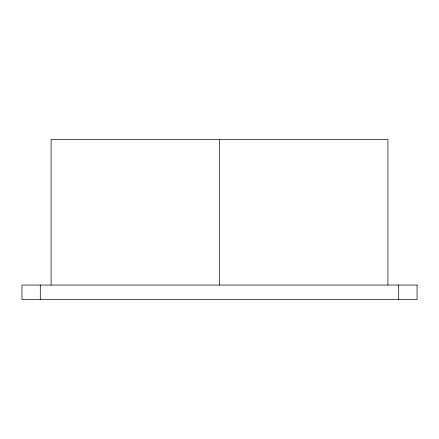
<?xml version="1.0" encoding="UTF-8"?>
<svg xmlns="http://www.w3.org/2000/svg" width="439" height="439" viewBox="0 0 439 439"><rect width="100%" height="100%" fill="white"/><g stroke="black" fill="none" stroke-linecap="round" stroke-linejoin="round"><path stroke-width="0.66" d="M398.711 285.059L398.711 299.628M387.911 285.059L387.911 139.372L51.089 139.372L51.089 285.059M219.5 139.372L219.5 285.059M40.289 285.059L40.289 299.628M417.05 285.059L21.95 285.059L21.95 299.628L417.05 299.628L417.05 285.059"/></g></svg>
